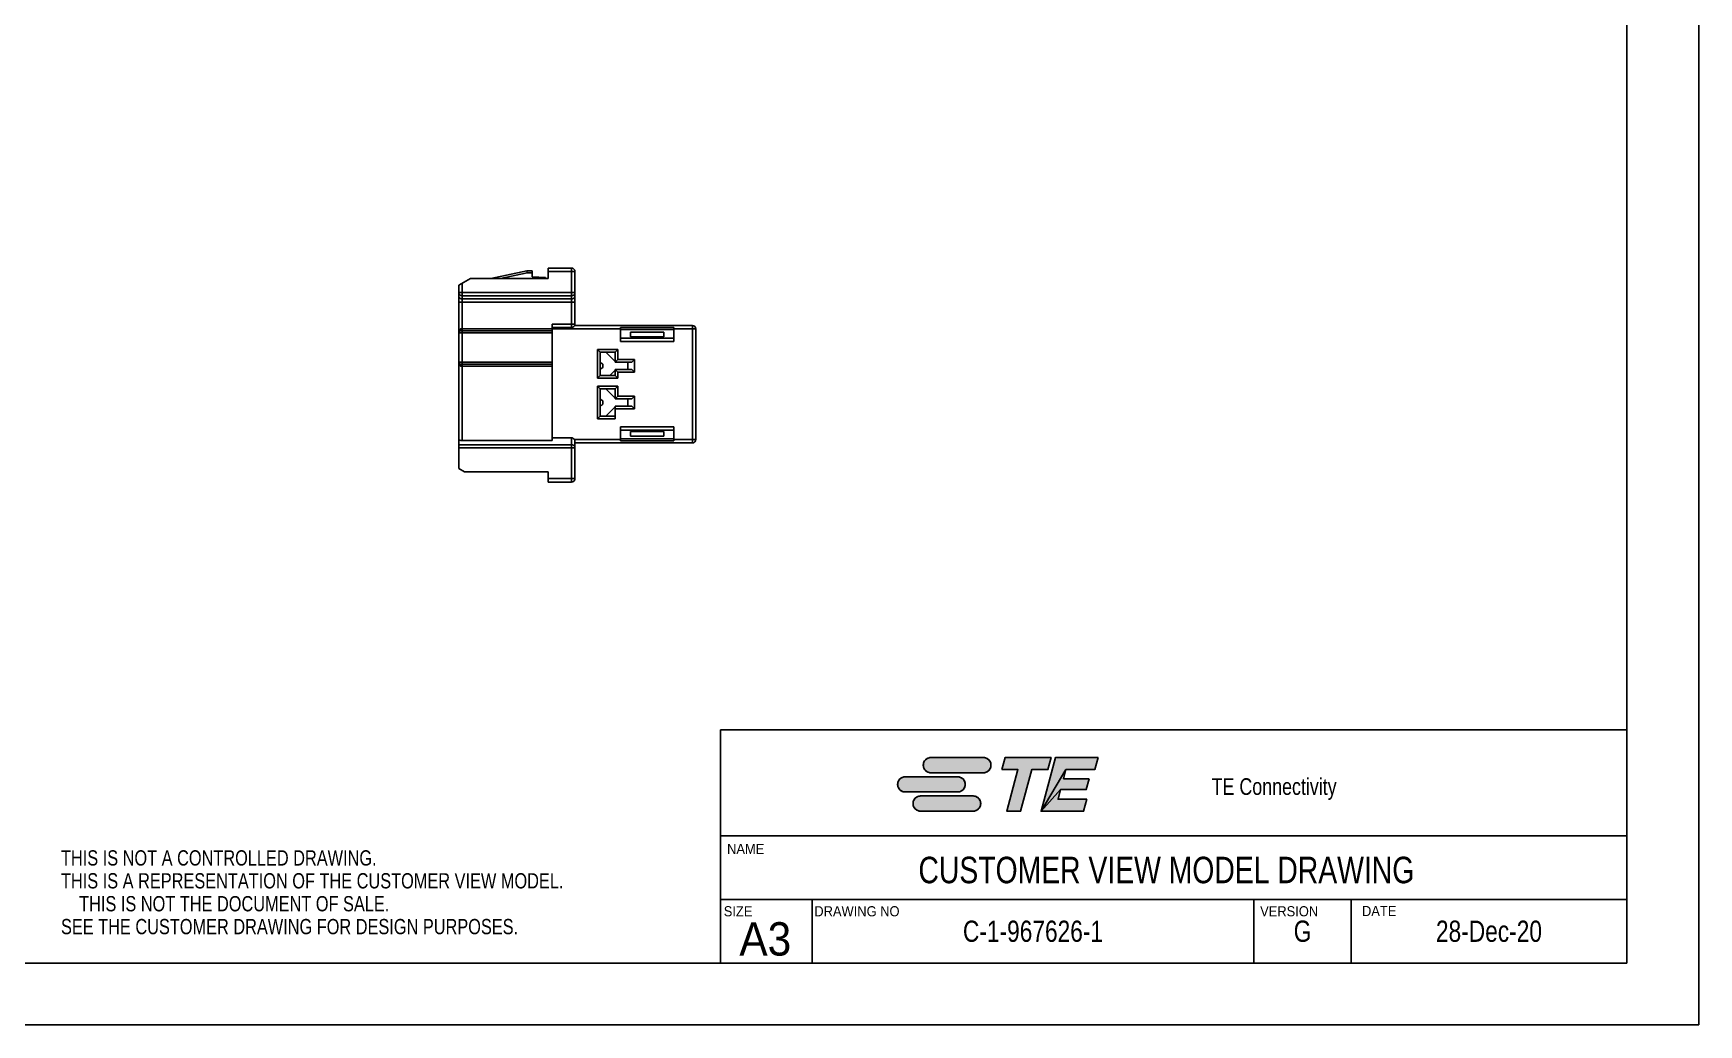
# Model space of a CAD drawing. Extents: x 0 to 420, y 0 to 297.
# Drawn here: x 170.5 to 420, y 0 to 148.5 of the extents above; entities that cross this region are included whole.
import ezdxf
from ezdxf.enums import TextEntityAlignment as Align

# ---------------------------------------------------------------- set-up
doc = ezdxf.new("R2010")
doc.units = 0
doc.header["$LTSCALE"] = 23.1
doc.layers.get('0').update_dxf_attribs({"linetype": 'CONTINUOUS'})
doc.layers.add('DRAFT_ENTITY', color=7, linetype='CONTINUOUS')
doc.styles.get("Standard").update_dxf_attribs({"font": 'txt', "width": 0.95})
doc.styles.add('TEXTSTYLE_2', font='txt', dxfattribs={"width": 0.8})

# ---------------------------------------------------------------- blocks, each defined once
blk = doc.blocks.new('TE_CONNECTIVITY_BL0', base_point=(315, 36))
at = {"linetype": 'CONTINUOUS'}
for points in [[(304.83, 40.02), (304.98, 40.02), (312.83, 40.02), (312.98, 40.02), (313.13, 39.99), (313.27, 39.94), (313.4, 39.87), (313.52, 39.79), (313.64, 39.69), (313.73, 39.58), (313.82, 39.45), (313.88, 39.32), (313.93, 39.18), (313.96, 39.03), (313.97, 38.88), (313.96, 38.74), (313.93, 38.59), (313.88, 38.45), (313.82, 38.31), (313.73, 38.19), (313.64, 38.08), (313.52, 37.98), (313.4, 37.9), (313.27, 37.83), (313.13, 37.78), (312.98, 37.75), (304.98, 37.74), (304.83, 37.75), (304.69, 37.78), (304.54, 37.83), (304.41, 37.9), (304.29, 37.98), (304.17, 38.08), (304.08, 38.19), (303.99, 38.31), (303.93, 38.45), (303.88, 38.59), (303.85, 38.74), (303.84, 38.88), (303.85, 39.03), (303.88, 39.18), (303.93, 39.32), (303.99, 39.45), (304.08, 39.58), (304.17, 39.69), (304.29, 39.79), (304.41, 39.87), (304.54, 39.94), (304.69, 39.99)], [(315.59, 38.22), (316.08, 40.02), (322.98, 40.02), (322.5, 38.22), (320.09, 38.22), (318.41, 31.98), (316.33, 31.98), (318.01, 38.22)], [(330.01, 40.02), (329.52, 38.22), (325.21, 38.22), (321.49, 31.98), (323.64, 40.02)], [(328.69, 36.83), (328.26, 35.22), (324.4, 35.22), (321.49, 31.98), (325.21, 38.22), (324.84, 36.83)], [(300.98, 37.13), (301.13, 37.14), (308.98, 37.14), (309.13, 37.13), (309.28, 37.1), (309.42, 37.05), (309.55, 36.99), (309.68, 36.9), (309.79, 36.81), (309.89, 36.69), (309.97, 36.57), (310.04, 36.44), (310.08, 36.3), (310.11, 36.15), (310.12, 36), (310.11, 35.85), (310.08, 35.7), (310.04, 35.56), (309.97, 35.43), (309.89, 35.31), (309.79, 35.19), (309.68, 35.1), (309.55, 35.01), (309.42, 34.95), (309.28, 34.9), (309.13, 34.87), (301.13, 34.86), (300.98, 34.87), (300.84, 34.9), (300.7, 34.95), (300.56, 35.01), (300.44, 35.1), (300.33, 35.19), (300.23, 35.31), (300.15, 35.43), (300.08, 35.56), (300.03, 35.7), (300, 35.85), (299.99, 36), (300, 36.15), (300.03, 36.3), (300.08, 36.44), (300.15, 36.57), (300.23, 36.69), (300.33, 36.81), (300.44, 36.9), (300.56, 36.99), (300.7, 37.05), (300.84, 37.1)], [(328.33, 33.78), (327.85, 31.98), (321.49, 31.98), (324.4, 35.22), (324.02, 33.78)], [(303.3, 34.25), (303.44, 34.26), (311.29, 34.26), (311.44, 34.25), (311.59, 34.22), (311.73, 34.17), (311.86, 34.1), (311.99, 34.02), (312.1, 33.92), (312.2, 33.81), (312.28, 33.69), (312.35, 33.55), (312.39, 33.41), (312.42, 33.26), (312.43, 33.12), (312.42, 32.97), (312.39, 32.82), (312.35, 32.68), (312.28, 32.55), (312.2, 32.42), (312.1, 32.31), (311.99, 32.21), (311.86, 32.13), (311.73, 32.06), (311.59, 32.01), (311.44, 31.98), (303.44, 31.98), (303.3, 31.98), (303.15, 32.01), (303.01, 32.06), (302.87, 32.13), (302.75, 32.21), (302.64, 32.31), (302.54, 32.42), (302.46, 32.55), (302.39, 32.68), (302.34, 32.82), (302.31, 32.97), (302.3, 33.12), (302.31, 33.26), (302.34, 33.41), (302.39, 33.55), (302.46, 33.69), (302.54, 33.81), (302.64, 33.92), (302.75, 34.02), (302.87, 34.1), (303.01, 34.17), (303.15, 34.22)]]:
    blk.add_hatch(color=2, dxfattribs=at).paths.add_polyline_path(points)
at = {"color": 2, "linetype": 'CONTINUOUS'}
for p, q in [((312.83, 40.02), (304.98, 40.02)), ((316.08, 40.02), (315.59, 38.22)), ((322.98, 40.02), (316.08, 40.02)), ((323.64, 40.02), (321.49, 31.98)), ((322.5, 38.22), (322.98, 40.02)), ((330.01, 40.02), (323.64, 40.02)), ((329.52, 38.22), (330.01, 40.02)), ((304.98, 37.74), (312.83, 37.74)), ((315.59, 38.22), (318.01, 38.22)), ((318.01, 38.22), (316.33, 31.98)), ((318.41, 31.98), (320.09, 38.22)), ((320.09, 38.22), (322.5, 38.22)), ((324.84, 36.83), (325.21, 38.22)), ((325.21, 38.22), (329.52, 38.22)), ((308.98, 37.14), (301.13, 37.14)), ((324.02, 33.78), (324.4, 35.22)), ((324.4, 35.22), (328.26, 35.22)), ((328.69, 36.83), (324.84, 36.83)), ((328.26, 35.22), (328.69, 36.83)), ((301.13, 34.86), (308.98, 34.86)), ((311.29, 34.26), (303.44, 34.26)), ((328.33, 33.78), (324.02, 33.78)), ((327.85, 31.98), (328.33, 33.78)), ((303.44, 31.98), (311.29, 31.98)), ((316.33, 31.98), (318.41, 31.98)), ((321.49, 31.98), (327.85, 31.98))]:
    blk.add_line(p, q, dxfattribs=at)
for points in [[(304.83, 40.02), (304.98, 40.02), (312.83, 40.02), (312.98, 40.02), (313.13, 39.99), (313.27, 39.94), (313.4, 39.87), (313.52, 39.79), (313.64, 39.69), (313.73, 39.58), (313.82, 39.45), (313.88, 39.32), (313.93, 39.18), (313.96, 39.03), (313.97, 38.88), (313.96, 38.74), (313.93, 38.59), (313.88, 38.45), (313.82, 38.31), (313.73, 38.19), (313.64, 38.08), (313.52, 37.98), (313.4, 37.9), (313.27, 37.83), (313.13, 37.78), (312.98, 37.75), (304.98, 37.74), (304.83, 37.75), (304.69, 37.78), (304.54, 37.83), (304.41, 37.9), (304.29, 37.98), (304.17, 38.08), (304.08, 38.19), (303.99, 38.31), (303.93, 38.45), (303.88, 38.59), (303.85, 38.74), (303.84, 38.88), (303.85, 39.03), (303.88, 39.18), (303.93, 39.32), (303.99, 39.45), (304.08, 39.58), (304.17, 39.69), (304.29, 39.79), (304.41, 39.87), (304.54, 39.94), (304.69, 39.99), (304.83, 40.02)], [(315.59, 38.22), (316.08, 40.02), (322.98, 40.02), (322.5, 38.22), (320.09, 38.22), (318.41, 31.98), (316.33, 31.98), (318.01, 38.22), (315.59, 38.22)], [(330.01, 40.02), (329.52, 38.22), (325.21, 38.22), (321.49, 31.98), (323.64, 40.02), (330.01, 40.02)], [(328.69, 36.83), (328.26, 35.22), (324.4, 35.22), (321.49, 31.98), (325.21, 38.22), (324.84, 36.83), (328.69, 36.83)], [(300.98, 37.13), (301.13, 37.14), (308.98, 37.14), (309.13, 37.13), (309.28, 37.1), (309.42, 37.05), (309.55, 36.99), (309.68, 36.9), (309.79, 36.81), (309.89, 36.69), (309.97, 36.57), (310.04, 36.44), (310.08, 36.3), (310.11, 36.15), (310.12, 36), (310.11, 35.85), (310.08, 35.7), (310.04, 35.56), (309.97, 35.43), (309.89, 35.31), (309.79, 35.19), (309.68, 35.1), (309.55, 35.01), (309.42, 34.95), (309.28, 34.9), (309.13, 34.87), (301.13, 34.86), (300.98, 34.87), (300.84, 34.9), (300.7, 34.95), (300.56, 35.01), (300.44, 35.1), (300.33, 35.19), (300.23, 35.31), (300.15, 35.43), (300.08, 35.56), (300.03, 35.7), (300, 35.85), (299.99, 36), (300, 36.15), (300.03, 36.3), (300.08, 36.44), (300.15, 36.57), (300.23, 36.69), (300.33, 36.81), (300.44, 36.9), (300.56, 36.99), (300.7, 37.05), (300.84, 37.1), (300.98, 37.13)], [(328.33, 33.78), (327.85, 31.98), (321.49, 31.98), (324.4, 35.22), (324.02, 33.78), (328.33, 33.78)], [(303.3, 34.25), (303.44, 34.26), (311.29, 34.26), (311.44, 34.25), (311.59, 34.22), (311.73, 34.17), (311.86, 34.1), (311.99, 34.02), (312.1, 33.92), (312.2, 33.81), (312.28, 33.69), (312.35, 33.55), (312.39, 33.41), (312.42, 33.26), (312.43, 33.12), (312.42, 32.97), (312.39, 32.82), (312.35, 32.68), (312.28, 32.55), (312.2, 32.42), (312.1, 32.31), (311.99, 32.21), (311.86, 32.13), (311.73, 32.06), (311.59, 32.01), (311.44, 31.98), (303.44, 31.98), (303.3, 31.98), (303.15, 32.01), (303.01, 32.06), (302.87, 32.13), (302.75, 32.21), (302.64, 32.31), (302.54, 32.42), (302.46, 32.55), (302.39, 32.68), (302.34, 32.82), (302.31, 32.97), (302.3, 33.12), (302.31, 33.26), (302.34, 33.41), (302.39, 33.55), (302.46, 33.69), (302.54, 33.81), (302.64, 33.92), (302.75, 34.02), (302.87, 34.1), (303.01, 34.17), (303.15, 34.22), (303.3, 34.25)]]:
    blk.add_lwpolyline(points, dxfattribs=at)
for centre, start, end in [((304.98, 38.88), 90, 270), ((312.83, 38.88), 270, 90), ((301.13, 36), 90, 270), ((308.98, 36), 270, 90), ((303.44, 33.12), 90, 270), ((311.29, 33.12), 270, 90)]:
    blk.add_arc(centre, 1.14, start, end, dxfattribs=at)
for points in [[(312.98, 37.75), (312.83, 37.74), (304.98, 37.74)], [(309.13, 34.87), (308.98, 34.86), (301.13, 34.86)], [(311.44, 31.98), (311.29, 31.98), (303.44, 31.98)]]:
    blk.add_solid(points, dxfattribs=at)

msp = doc.modelspace()

# ---------------------------------------------------------------- linework, layer by layer
at = {"color": 7, "linetype": 'CONTINUOUS'}
for p, q in [((420, 0), (420, 297)), ((409.21, 287.08), (409.21, 9.23)), ((244.45, 112.94), (239.04, 111.79)), ((244.48, 112.64), (240.48, 111.79)), ((245.25, 112.94), (244.45, 112.94)), ((244.45, 112.94), (244.48, 112.64)), ((245.25, 112.64), (244.48, 112.64)), ((245.25, 112.04), (245.25, 112.94)), ((247.65, 111.79), (247.65, 113.34)), ((247.65, 113.34), (251.15, 113.34)), ((247.65, 112.84), (251.65, 112.84)), ((251.15, 104.44), (251.15, 113.34)), ((251.65, 112.84), (251.65, 104.94)), ((234.25, 110.79), (235.98, 111.79)), ((234.25, 83.29), (234.25, 110.79)), ((234.75, 87.49), (234.75, 111.08)), ((235.98, 111.79), (247.65, 111.79)), ((247.25, 111.93), (245.25, 112.04)), ((247.25, 111.79), (247.25, 111.93)), ((234.25, 109.67), (251.65, 109.67)), ((234.25, 108.24), (251.65, 108.24)), ((234.75, 109.2), (251.15, 109.2)), ((234.75, 108.71), (251.15, 108.71)), ((248.25, 87.49), (248.25, 104.94)), ((248.25, 104.94), (251.65, 104.94)), ((234.25, 103.64), (248.25, 103.64)), ((234.55, 103.94), (248.25, 103.94)), ((234.62, 104.24), (258.45, 104.24)), ((251.15, 104.44), (248.25, 104.44)), ((251.61, 104.74), (269.25, 104.74)), ((258.45, 102.34), (258.45, 104.44)), ((266.45, 104.44), (258.45, 104.44)), ((266.45, 104.14), (258.45, 104.14)), ((258.45, 102.84), (266.45, 102.84)), ((258.45, 102.34), (266.45, 102.34)), ((259.95, 103.74), (264.95, 103.74)), ((259.95, 103.04), (259.95, 103.74)), ((264.95, 103.04), (259.95, 103.04)), ((264.95, 103.74), (264.95, 103.04)), ((266.45, 102.34), (266.45, 104.44)), ((266.45, 104.24), (269.75, 104.24)), ((269.25, 104.74), (269.25, 87.14)), ((269.75, 104.24), (269.75, 87.64)), ((255.05, 101.14), (255.05, 96.84)), ((258.05, 101.14), (255.05, 101.14)), ((255.45, 100.74), (255.05, 101.14)), ((255.45, 100.74), (255.45, 97.24)), ((257.65, 100.74), (255.45, 100.74)), ((257.65, 99.34), (256.25, 100.74)), ((257.65, 100.74), (258.05, 101.14)), ((257.65, 99.24), (257.65, 100.74)), ((258.05, 99.64), (258.05, 101.14)), ((248.25, 99.24), (234.25, 99.24)), ((248.25, 98.94), (234.55, 98.94)), ((234.62, 98.64), (248.25, 98.64)), ((255.7, 99.05), (255.45, 99.2)), ((255.7, 98.32), (255.45, 98.18)), ((255.85, 98.79), (255.85, 98.58)), ((256.85, 97.24), (257.65, 98.04)), ((257.65, 99.24), (258.05, 99.64)), ((260.15, 99.24), (257.65, 99.24)), ((260.15, 98.14), (257.65, 98.14)), ((257.65, 98.14), (258.05, 97.74)), ((257.65, 97.24), (257.65, 98.14)), ((258.05, 99.64), (260.55, 99.64)), ((260.55, 97.74), (258.05, 97.74)), ((258.05, 96.84), (258.05, 97.74)), ((259.55, 99.24), (259.55, 98.14)), ((260.15, 99.24), (260.55, 99.64)), ((260.15, 98.14), (260.55, 97.74)), ((260.55, 99.64), (260.55, 97.74)), ((255.45, 97.24), (255.05, 96.84)), ((255.05, 96.84), (258.05, 96.84)), ((258.05, 95.64), (255.05, 95.64)), ((255.45, 95.24), (255.05, 95.64)), ((255.05, 95.64), (255.05, 90.74)), ((255.45, 97.24), (257.65, 97.24)), ((257.65, 95.24), (255.45, 95.24)), ((255.45, 95.24), (255.45, 91.14)), ((257.65, 93.84), (256.25, 95.24)), ((257.65, 97.24), (258.05, 96.84)), ((257.65, 95.24), (258.05, 95.64)), ((257.65, 93.74), (257.65, 95.24)), ((258.05, 94.14), (258.05, 95.64)), ((255.7, 93.55), (255.45, 93.7)), ((255.7, 92.82), (255.45, 92.68)), ((255.85, 93.29), (255.85, 93.08)), ((256.25, 91.14), (257.65, 92.54)), ((257.65, 93.74), (258.05, 94.14)), ((260.15, 93.74), (257.65, 93.74)), ((260.15, 92.64), (257.65, 92.64)), ((257.65, 90.74), (257.65, 92.64)), ((258.05, 94.14), (260.55, 94.14)), ((259.55, 93.74), (259.55, 92.64)), ((260.15, 93.74), (260.55, 94.14)), ((260.15, 92.64), (260.55, 92.24)), ((260.55, 94.14), (260.55, 92.24)), ((255.45, 91.14), (255.05, 90.74)), ((255.05, 90.74), (257.65, 90.74)), ((255.45, 91.14), (257.65, 91.14)), ((260.55, 92.24), (257.65, 92.24)), ((248.25, 87.49), (234.75, 87.49)), ((248.25, 87.91), (251.15, 87.91)), ((251.15, 81.29), (251.15, 87.91)), ((251.58, 87.64), (258.45, 87.64)), ((251.65, 81.79), (251.65, 87.4)), ((266.45, 89.54), (258.45, 89.54)), ((258.45, 87.44), (258.45, 89.54)), ((266.45, 89.04), (258.45, 89.04)), ((258.45, 87.74), (266.45, 87.74)), ((258.45, 87.44), (266.45, 87.44)), ((259.95, 88.84), (264.95, 88.84)), ((259.95, 88.14), (259.95, 88.84)), ((264.95, 88.14), (259.95, 88.14)), ((264.95, 88.84), (264.95, 88.14)), ((266.45, 87.44), (266.45, 89.54)), ((266.45, 87.64), (269.75, 87.64)), ((234.25, 86.88), (251.15, 86.88)), ((234.25, 86.41), (251.65, 86.41)), ((269.25, 87.14), (251.65, 87.14)), ((234.25, 83.29), (235.12, 82.79)), ((235.12, 82.79), (247.65, 82.79)), ((247.65, 81.29), (247.65, 82.79)), ((247.65, 81.79), (251.65, 81.79)), ((247.65, 81.29), (251.15, 81.29)), ((409.21, 44.16), (273.44, 44.16)), ((273.44, 44.16), (273.44, 9.23)), ((409.21, 18.76), (273.44, 18.76)), ((287.21, 18.76), (287.21, 9.23)), ((353.33, 18.76), (353.33, 9.23)), ((367.96, 9.23), (367.96, 18.76)), ((409.21, 9.23), (17.78, 9.23)), ((0, 0), (420, 0))]:
    msp.add_line(p, q, dxfattribs=at)
at = {"color": 2, "linetype": 'CONTINUOUS'}
for p, q in [((287.21, 18.76), (409.21, 18.76)), ((287.21, 18.76), (287.21, 9.23)), ((353.33, 18.76), (353.33, 9.23)), ((367.96, 18.76), (367.96, 9.23)), ((409.21, 18.76), (409.21, 9.23)), ((287.21, 9.23), (409.21, 9.23))]:
    msp.add_line(p, q, dxfattribs=at)
at = {"color": 7, "linetype": 'CONTINUOUS'}
for centre, radius, start, end in [((251.15, 112.84), 0.5, 0, 90), ((251.15, 104.94), 0.5, 270, 360), ((234.55, 103.64), 0.3, 90, 180), ((269.25, 104.24), 0.5, 0, 90), ((234.55, 99.24), 0.3, 180, 270), ((255.55, 98.79), 0.3, 0, 60), ((255.55, 98.58), 0.3, 300, 360), ((255.55, 93.29), 0.3, 0, 60), ((255.55, 93.08), 0.3, 300, 360), ((269.25, 87.64), 0.5, 270, 360), ((251.15, 81.79), 0.5, 270, 360)]:
    msp.add_arc(centre, radius, start, end, dxfattribs=at)
for centre, major_axis, ratio, start_param, end_param in [((234.75, 87.67), (0.5, 0), 0.36397, -3.141593, -1.570796), ((251.15, 87.37), (0, 0.532), 0.939693, -1.052661, 0)]:
    msp.add_ellipse(centre, major_axis=major_axis, ratio=ratio, start_param=start_param, end_param=end_param, dxfattribs=at)
for points, knots in [([(234.25, 109.67), (234.25, 109.63), (234.26, 109.57), (234.29, 109.48), (234.33, 109.4), (234.39, 109.33), (234.47, 109.27), (234.56, 109.23), (234.65, 109.2), (234.72, 109.2), (234.75, 109.2)], [0, 0, 0, 0, 0.121165, 0.242919, 0.365773, 0.490044, 0.615829, 0.742999, 0.871214, 1, 1, 1, 1]), ([(234.25, 109.18), (234.25, 109.15), (234.26, 109.08), (234.29, 109), (234.33, 108.91), (234.39, 108.84), (234.47, 108.78), (234.56, 108.74), (234.65, 108.71), (234.72, 108.71), (234.75, 108.71)], [0, 0, 0, 0, 0.121165, 0.242919, 0.365773, 0.490044, 0.615829, 0.742999, 0.871214, 1, 1, 1, 1]), ([(251.65, 109.67), (251.65, 109.63), (251.64, 109.57), (251.61, 109.48), (251.57, 109.4), (251.51, 109.33), (251.43, 109.27), (251.34, 109.23), (251.25, 109.2), (251.18, 109.2), (251.15, 109.2)], [0, 0, 0, 0, 0.121165, 0.242919, 0.365773, 0.490044, 0.615829, 0.742999, 0.871214, 1, 1, 1, 1]), ([(251.65, 109.18), (251.65, 109.15), (251.64, 109.08), (251.61, 109), (251.57, 108.91), (251.51, 108.84), (251.43, 108.78), (251.34, 108.74), (251.25, 108.71), (251.18, 108.71), (251.15, 108.71)], [0, 0, 0, 0, 0.121165, 0.242919, 0.365773, 0.490044, 0.615829, 0.742999, 0.871214, 1, 1, 1, 1]), ([(234.62, 104.24), (234.61, 104.24), (234.57, 104.23), (234.52, 104.22), (234.48, 104.19), (234.42, 104.15), (234.37, 104.09), (234.32, 104), (234.29, 103.91), (234.26, 103.79), (234.25, 103.7), (234.25, 103.64)], [0, 0, 0, 0, 0.070455, 0.138571, 0.204629, 0.269088, 0.3946, 0.517595, 0.639166, 0.759915, 1, 1, 1, 1]), ([(234.62, 104.24), (234.62, 104.22), (234.62, 104.18), (234.62, 104.12), (234.61, 104.07), (234.61, 104.03), (234.6, 104.01), (234.59, 103.99), (234.59, 103.97), (234.58, 103.95), (234.56, 103.94), (234.55, 103.94)], [0, 0, 0, 0, 0.182929, 0.359267, 0.522765, 0.667766, 0.731849, 0.789674, 0.840915, 0.8854, 1, 1, 1, 1]), ([(234.25, 99.24), (234.25, 99.18), (234.26, 99.08), (234.29, 98.96), (234.32, 98.87), (234.37, 98.79), (234.42, 98.73), (234.48, 98.69), (234.52, 98.66), (234.57, 98.64), (234.61, 98.64), (234.62, 98.64)], [0, 0, 0, 0, 0.240085, 0.360834, 0.482405, 0.6054, 0.730912, 0.795371, 0.861429, 0.929545, 1, 1, 1, 1]), ([(234.62, 98.64), (234.62, 98.66), (234.62, 98.7), (234.62, 98.75), (234.61, 98.8), (234.61, 98.84), (234.6, 98.87), (234.59, 98.89), (234.59, 98.9), (234.58, 98.92), (234.56, 98.94), (234.55, 98.94)], [0, 0, 0, 0, 0.182929, 0.359266, 0.522765, 0.667766, 0.731849, 0.789674, 0.840914, 0.8854, 1, 1, 1, 1]), ([(251.58, 87.64), (251.59, 87.62), (251.63, 87.54), (251.65, 87.46), (251.65, 87.4)], [0, 0, 0, 0, 0.260805, 1, 1, 1, 1]), ([(251.15, 86.88), (251.18, 86.88), (251.25, 86.87), (251.34, 86.85), (251.43, 86.8), (251.51, 86.74), (251.57, 86.67), (251.61, 86.59), (251.64, 86.5), (251.65, 86.44), (251.65, 86.41)], [0, 0, 0, 0, 0.128786, 0.257001, 0.384171, 0.509956, 0.634227, 0.757081, 0.878835, 1, 1, 1, 1])]:
    msp.add_open_spline(points, degree=3, knots=knots, dxfattribs=at)
at = {"layer": 'DRAFT_ENTITY', "color": 7, "linetype": 'CONTINUOUS'}
msp.add_line((409.21, 28.28), (273.44, 28.28), dxfattribs=at)

# ---------------------------------------------------------------- block references
at = {"color": 2, "linetype": 'CONTINUOUS'}
msp.add_blockref('TE_CONNECTIVITY_BL0', (315, 36), dxfattribs=at)

# ---------------------------------------------------------------- texts
at = {"color": 2, "linetype": 'CONTINUOUS', "style": 'TEXTSTYLE_2', "width": 0.8}
for s, height, p in [('TE Connectivity', 2.5, (347.03, 34.42)), ('THIS IS NOT A CONTROLLED DRAWING.', 2.286, (174.65, 23.84)), ('THIS IS A REPRESENTATION OF THE CUSTOMER VIEW MODEL.', 2.286, (174.65, 20.41)), ('    THIS IS NOT THE DOCUMENT OF SALE.', 2.286, (174.65, 16.98)), ('SEE THE CUSTOMER DRAWING FOR DESIGN PURPOSES.', 2.286, (174.65, 13.55))]:
    msp.add_text(s, height=height, dxfattribs=at).set_placement(p)
at = {"color": 2, "linetype": 'CONTINUOUS', "width": 0.95}
for s, height, p in [('NAME', 1.52, (274.44, 25.57)), ('SIZE', 1.52, (273.94, 16.23)), ('DRAWING NO', 1.52, (287.51, 16.23)), ('VERSION', 1.52, (354.3, 16.23)), ('DATE', 1.52, (369.56, 16.27)), ('A3', 5, (276.28, 10.35))]:
    msp.add_text(s, height=height, dxfattribs=at).set_placement(p)
at = {"color": 2, "linetype": 'CONTINUOUS', "style": 'TEXTSTYLE_2', "width": 0.8}
for s, height, p in [('CUSTOMER VIEW MODEL DRAWING', 3.968, (340.25, 21.19)), ('C-1-967626-1', 3.18, (320.27, 12.41)), ('G', 3.18, (360.65, 12.41)), ('28-Dec-20', 3.18, (388.58, 12.41))]:
    msp.add_text(s, height=height, dxfattribs=at).set_placement(p, align=Align.CENTER)

doc.saveas('drawing.dxf')
